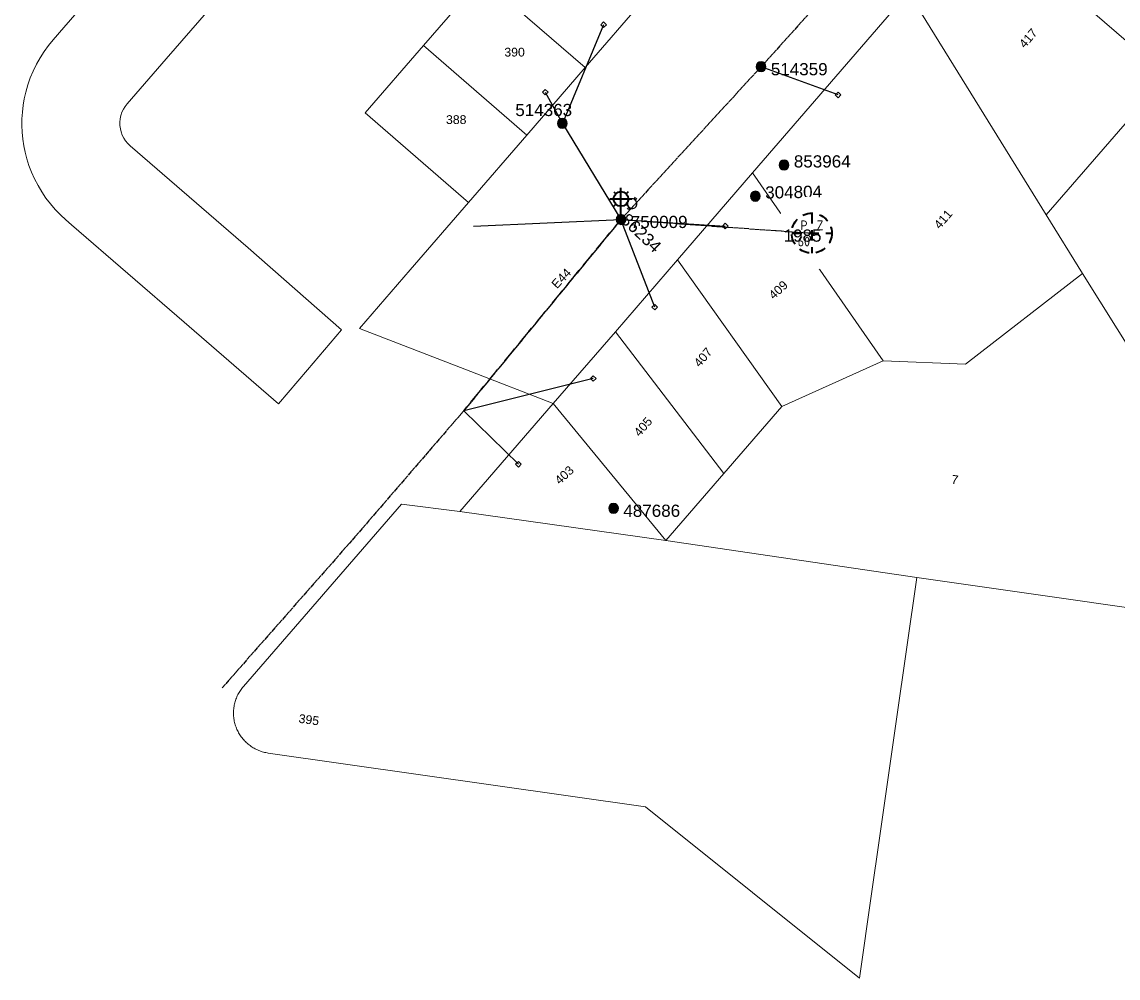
# Model space of a CAD drawing. Header units: metres. Extents: x 277939 to 278915, y 6271322 to 6272042.
# Drawn here: x 278097.7 to 278322.4, y 6271321.8 to 6271517.9 of the extents above; entities that cross this region are included whole.
import ezdxf
from ezdxf.enums import TextEntityAlignment as Align

# ---------------------------------------------------------------- set-up
doc = ezdxf.new("R2010")
doc.units = ezdxf.units.M
doc.linetypes.add('Cable Exist OH', pattern=[1, 1, 0])
doc.linetypes.add('Dash', pattern=[5, 3, -2])
doc.layers.get('0').update_dxf_attribs({"color": 6})
doc.layers.add('Cadastre Land Parcels_SP_EXT', color=9, linetype='Continuous', lineweight=5)
doc.layers.add('Cadastre Roads_SP_EXT', color=9, linetype='Continuous', lineweight=5)
for name, color, linetype in [('Equip_SL_EXT', 7, 'Continuous'), ('Equip_SP_LV_EXT', 7, 'Continuous'), ('Equip_SP_SL_EXT', 7, 'Continuous'), ('Mains_LV_EXT', 7, 'Continuous'), ('Mains_SL_EXT', 7, 'Continuous'), ('Services_SP_EXT', 7, 'Continuous'), ('SupportsOH_SP_TR_HV_LV_SL_EXT', 7, 'Continuous')]:
    doc.layers.add(name, color=color, linetype=linetype)
doc.styles.add('iecARIAL', font='arial.ttf', dxfattribs={"height": 2})
doc.styles.add('IESYMBOL1', font='isocp.shx')
doc.styles.add('POLE_LABEL', font='arial.ttf')
doc.styles.add('SLCP_LABEL', font='arial.ttf', dxfattribs={"height": 3.5})
doc.styles.get("Standard").update_dxf_attribs({"font": 'arial.ttf'})

# ---------------------------------------------------------------- blocks, each defined once
blk = doc.blocks.new('LV_OH_LINKS_OPEN_EXT')
for p, q in [((-0.17, 4.97), (-0.17, 5.46)), ((0.17, 4.97), (0.17, 5.46)), ((-0.17, 3), (-0.17, 2.5)), ((0.17, 3), (0.17, 2.5))]:
    blk.add_line(p, q)
blk.add_lwpolyline([(0, 2.99, 1), (0, 4.98, 1)], format="xyb", close=True)
at = {"flags": 9}
for tag, p in [('ACTUAL_STATUS', (0, 0)), ('CONSTRUCTED_VOLTAGE', (0, -0.2)), ('OPERATING_VOLTAGE', (0, -0.6)), ('ORIENTATION', (0, -0.8)), ('OWNED_BY', (0, -1)), ('STATE', (0, -1.2)), ('SWITCH_TYPE', (0, -1.4)), ('NO_PHASES', (0, -0.4)), ('USAGE', (0, -1.6)), ('LEGEND', (0, -1.8)), ('NOTES', (0, -2))]:
    blk.add_attdef(tag, text='', height=0.2, dxfattribs=at).set_placement(p, align=Align.MIDDLE_LEFT)
at = {"flags": 1}
blk.add_attdef('Z', (0, 0), '', height=0.2, dxfattribs=at)
blk = doc.blocks.new('SL_LANTERN_EXT')
at = {"lineweight": 40}
for p, q in [((-1.46, 5.68), (-1.06, 5.28)), ((0, 1.97), (0, 6.47)), ((1.46, 5.68), (1.06, 5.28)), ((-2.25, 4.22), (2.25, 4.22)), ((-1.46, 2.76), (-1.06, 3.16)), ((0, 0), (0, 2.72)), ((1.46, 2.76), (1.06, 3.16))]:
    blk.add_line(p, q, dxfattribs=at)
blk.add_circle((0, 4.22), 1.5, dxfattribs=at)
at = {"style": 'iecARIAL', "flags": 8}
blk.add_attdef('ASSET_NUM', (1.5, 1.5), '', height=2.5, dxfattribs=at)
for tag, p, height, flags in [('OPERATING_VOLTAGE', (0.98, -1.65), 0.2, 9), ('ORIENTATION', (0.98, -1.85), 0.2, 9), ('OWNED_BY', (0.98, -2.05), 0.2, 9), ('STATE', (0.98, -2.25), 0.2, 9), ('CONSTRUCTED_VOLTAGE', (0.98, -0.65), 0.2, 9), ('CONTROL_TYPE', (0.98, -0.85), 0.2, 9), ('LANTERN_PURPOSE', (0.98, -1.05), 0.2, 9), ('LANTERN_TYPE', (0.98, -1.25), 0.2, 9), ('NO_PHASES', (0.98, -1.45), 0.2, 9), ('LNUMBER', (2.18, -3.25), 2.5, 8), ('USAGE', (0.98, -2.45), 0.2, 9), ('CEXIST', (0.98, -2.65), 0.2, 9), ('CNEW', (0.98, -2.85), 0.2, 9), ('CNUMBER', (0.98, -3.05), 0.2, 9), ('CREMOVE', (0.98, -3.25), 0.2, 9), ('CREPLACE', (0.98, -3.45), 0.2, 9), ('LKINGHEIGHT', (0.98, -3.65), 0.2, 9), ('LBRACKET', (0.98, -3.85), 0.2, 9), ('LBRACKETVOCAB', (0.98, -4.05), 0.2, 9), ('LCATEGORY', (0.98, -4.25), 0.2, 9), ('LCHARGE1', (0.98, -4.45), 0.2, 9), ('LCHARGE1PERCENT', (0.98, -4.65), 0.2, 9), ('LCHARGE2', (0.98, -4.85), 0.2, 9), ('LCHARGE2PERCENT', (0.98, -5.05), 0.2, 9), ('LCHARGE3', (0.98, -5.25), 0.2, 9), ('LCHARGE3PERCENT', (0.98, -5.45), 0.2, 9), ('LEXIST', (0.98, -5.65), 0.2, 9), ('LLAMP', (0.98, -5.85), 0.2, 9), ('LLAMPVOCAB', (0.98, -6.05), 0.2, 9), ('LMAST', (0.98, -6.25), 0.2, 9), ('LMASTVOCAB', (0.98, -6.45), 0.2, 9), ('LNEW', (0.98, -6.65), 0.2, 9), ('LANTNUMBER', (0.98, -6.85), 0.2, 9), ('LOUTREACH', (0.98, -7.25), 0.2, 9), ('LOUTREACHVOCAB', (0.98, -7.45), 0.2, 9), ('LRATECODE', (0.98, -7.65), 0.2, 9), ('LREMOVE', (0.98, -7.85), 0.2, 9), ('LREPLACE', (0.98, -8.05), 0.2, 9), ('LTYPE', (0.98, -8.25), 0.2, 9), ('LTYPEVOCAB', (0.98, -8.45), 0.2, 9), ('LEGEND', (0.98, -8.65), 0.2, 9), ('LOCATION', (0.98, -8.85), 0.2, 9), ('NOTES', (0.98, -9.05), 0.2, 9), ('STREETNAME', (0.98, -9.25), 0.2, 9), ('SUBURB', (0.98, -9.45), 0.2, 1)]:
    blk.add_attdef(tag, p, '', height=height, dxfattribs=dict(flags=flags))
blk = doc.blocks.new('CCP_EXT')
at = {"flags": 9}
for tag, p in [('STATE', (0, -1.8)), ('NOTES', (0, -2))]:
    blk.add_attdef(tag, text='', height=0.2, dxfattribs=at).set_placement(p, align=Align.MIDDLE_LEFT)
blk.add_wipeout([(0, 0.57), (0.57, 0), (0, -0.57), (-0.57, 0)])
blk.add_lwpolyline([(-0.57, 0), (0, 0.57), (0.57, 0), (0, -0.57), (-0.57, 0)])
at = {"flags": 1}
blk.add_attdef('Z', (0, 0), '', height=0.2, dxfattribs=at)
at = {"flags": 9}
for tag, p in [('CCP_TYPE', (0, 0)), ('CONSTRUCTED_VOLTAGE', (0, -0.2)), ('OPERATING_VOLTAGE', (0, -0.6)), ('ORIENTATION', (0, -0.8)), ('OWNED_BY', (0, -1)), ('NO_PHASES', (0, -0.4)), ('USAGE', (0, -1.2)), ('LEGEND', (0, -1.4)), ('LIFE_SUPPORT', (0, -1.6))]:
    blk.add_attdef(tag, text='', height=0.2, dxfattribs=at).set_placement(p, align=Align.MIDDLE_LEFT)
blk = doc.blocks.new('POLE_EXT')
blk.add_hatch(color=256).paths.add_polyline_path([(-1, 0, 1), (1, 0, 1)])
blk.add_lwpolyline([(-1, 0, 1), (1, 0, 1)], format="xyb", close=True)
for tag, height, flags, p in [('pNumber', 2.5, 8, (-17.84, 2.07)), ('OWNED_BY', 0.2, 9, (1.35, -0.4)), ('SPECIAL_USE', 0.2, 9, (1.35, -0.8)), ('STATE', 0.2, 9, (1.35, -1)), ('cLV', 0.2, 9, (1.35, -1.4)), ('hDepth', 0.2, 9, (1.35, -1.6)), ('hDia', 0.2, 9, (1.35, -1.8)), ('cHV', 0.2, 9, (1.35, -2)), ('PARENT', 0.2, 9, (1.35, -0.6)), ('USAGE', 0.2, 9, (1.35, -1.2)), ('LBRACKET', 0.2, 9, (1.35, -2.2)), ('cLinedev', 0.2, 9, (1.35, -3.4)), ('pExisting', 0.2, 9, (1.35, -3.8)), ('pFooting', 0.2, 9, (1.35, -4.4)), ('LExisting', 0.2, 9, (1.35, -2.4)), ('LANTNUMBER', 0.2, 9, (1.35, -2.6)), ('LOther', 0.2, 9, (1.35, -2.8)), ('LRemove', 0.2, 9, (1.35, -3)), ('LEGEND', 0.2, 9, (1.35, -3.2)), ('LOCATION', 0.2, 9, (1.35, -3.6)), ('PFNUMBER', 0.2, 9, (1.35, -4)), ('NEWPFNUMBER', 0.2, 9, (1.35, -4.2)), ('pNew', 0.2, 9, (1.35, -4.6)), ('pRelocate', 0.2, 9, (1.35, -5)), ('pRemove', 0.2, 9, (1.35, -5.2)), ('pReplace', 0.2, 9, (1.35, -5.4)), ('pStay', 0.2, 9, (1.35, -5.6)), ('pType', 0.2, 9, (1.35, -5.8)), ('cspan', 0.2, 9, (1.35, -6)), ('STREETNAME', 0.2, 9, (1.35, -6.2)), ('SUBURB', 0.2, 9, (1.35, -6.4)), ('NOTES', 0.2, 9, (1.35, -6.6)), ('MAINTAINED_BY', 0.2, 9, (1.36, -6.81)), ('OPERATED_BY', 0.2, 9, (1.36, -7.01))]:
    blk.add_attdef(tag, text='', height=height, dxfattribs=dict(flags=flags)).set_placement(p, align=Align.MIDDLE_LEFT)
at = {"style": 'POLE_LABEL'}
for tag, height, flags, p in [('ASSET_NUM', 2.5, 8, (2, 2)), ('STRUCTURE_PLANT_NUMBER', 0.2, 9, (1.35, 0.03)), ('STREET_CODE', 0.2, 9, (1.35, -0.2))]:
    blk.add_attdef(tag, text='', height=height, dxfattribs=dict(at, flags=flags)).set_placement(p, align=Align.MIDDLE_LEFT)
at = {"flags": 1}
blk.add_attdef('Z', (1.35, -7.33), '', height=0.2, dxfattribs=at)
blk = doc.blocks.new('SLCP_ZELL_EXT')
blk.add_wipeout([(-0.24, 7.5), (-0.71, 7.47), (-1.17, 7.41), (-1.64, 7.32), (-2.09, 7.21), (-2.54, 7.06), (-2.98, 6.89), (-3.41, 6.69), (-3.82, 6.46), (-4.22, 6.21), (-4.6, 5.93), (-4.96, 5.63), (-5.31, 5.31), (-5.63, 4.96), (-5.93, 4.6), (-6.21, 4.22), (-6.46, 3.82), (-6.69, 3.41), (-6.89, 2.98), (-7.06, 2.54), (-7.21, 2.09), (-7.32, 1.64), (-7.41, 1.17), (-7.47, 0.71), (-7.5, 0.24), (-7.5, -0.24), (-7.47, -0.71), (-7.41, -1.17), (-7.32, -1.64), (-7.21, -2.09), (-7.06, -2.54), (-6.89, -2.98), (-6.69, -3.41), (-6.46, -3.82), (-6.21, -4.22), (-5.93, -4.6), (-5.63, -4.96), (-5.31, -5.31), (-4.96, -5.63), (-4.6, -5.93), (-4.22, -6.21), (-3.82, -6.46), (-3.41, -6.69), (-2.98, -6.89), (-2.54, -7.06), (-2.09, -7.21), (-1.64, -7.32), (-1.17, -7.41), (-0.71, -7.47), (-0.24, -7.5), (0.24, -7.5), (0.71, -7.47), (1.17, -7.41), (1.64, -7.32), (2.09, -7.21), (2.54, -7.06), (2.98, -6.89), (3.41, -6.69), (3.82, -6.46), (4.22, -6.21), (4.6, -5.93), (4.96, -5.63), (5.31, -5.31), (5.63, -4.96), (5.93, -4.6), (6.21, -4.22), (6.46, -3.82), (6.69, -3.41), (6.89, -2.98), (7.06, -2.54), (7.21, -2.09), (7.32, -1.64), (7.41, -1.17), (7.47, -0.71), (7.5, -0.24), (7.5, 0.24), (7.47, 0.71), (7.41, 1.17), (7.32, 1.64), (7.21, 2.09), (7.06, 2.54), (6.89, 2.98), (6.69, 3.41), (6.46, 3.82), (6.21, 4.22), (5.93, 4.6), (5.63, 4.96), (5.31, 5.31), (4.96, 5.63), (4.6, 5.93), (4.22, 6.21), (3.82, 6.46), (3.41, 6.69), (2.98, 6.89), (2.54, 7.06), (2.09, 7.21), (1.64, 7.32), (1.17, 7.41), (0.71, 7.47), (0.24, 7.5)])
at = {"linetype": 'Dash', "lineweight": 40, "ltscale": 0.7}
for p, q in [((0, 4.11), (0, -4.11)), ((-4.11, 0), (4.11, 0))]:
    blk.add_line(p, q, dxfattribs=at)
blk.add_circle((0, 0), 4.11, dxfattribs=at)
at = {"lineweight": 40, "style": 'IESYMBOL1'}
for s, p in [('P', (-1.6, 0)), ('Z', (1.7, 0)), ('60', (-1.61, -3.31))]:
    blk.add_text(s, height=2, dxfattribs=at).set_placement(p, align=Align.BOTTOM_CENTER)
at = {"style": 'SLCP_LABEL'}
for tag, height, flags, p in [('ASSET_NUM', 2.5, 8, (2, 2)), ('STREET_CODE', 0.2, 9, (0, -0.2))]:
    blk.add_attdef(tag, text='', height=height, dxfattribs=dict(at, flags=flags)).set_placement(p, align=Align.MIDDLE_LEFT)
at = {"flags": 1}
blk.add_attdef('Z', (0, 0), '', height=0.2, dxfattribs=at)
at = {"flags": 9}
for tag, p in [('CONSTRUCTED_VOLTAGE', (0, -0.4)), ('CONTROL_TYPE', (0, -0.6)), ('OPERATING_VOLTAGE', (0, -1)), ('ORIENTATION', (0, -1.2)), ('OWNED_BY', (0, -1.4)), ('STATE', (0, -2)), ('NO_PHASES', (0, -0.8)), ('USAGE', (0, -1.6)), ('LOCATION', (0, -1.8)), ('NOTES', (0, -2.2))]:
    blk.add_attdef(tag, text='', height=0.2, dxfattribs=at).set_placement(p, align=Align.MIDDLE_LEFT)

msp = doc.modelspace()

# ---------------------------------------------------------------- linework, layer by layer
at = {"layer": 'Cadastre Land Parcels_SP_EXT', "linetype": 'Continuous'}
for points in [[(278346.17, 6271522.71), (278307.59, 6271556.5), (278293.6, 6271540.35), (278332.46, 6271506.85), (278346.17, 6271522.71)], [(278225.16, 6271522.38), (278203.95, 6271540.73), (278191.98, 6271526.9), (278213.2, 6271508.54), (278225.16, 6271522.38)], [(278332.46, 6271506.85), (278293.6, 6271540.35), (278279.47, 6271524), (278307.7, 6271478.36), (278332.46, 6271506.85)], [(278213.2, 6271508.54), (278191.98, 6271526.9), (278180.02, 6271513.06), (278201.24, 6271494.7), (278213.2, 6271508.54)], [(278307.7, 6271478.36), (278279.47, 6271524), (278247.47, 6271486.91), (278274.27, 6271448.35), (278291.17, 6271447.71), (278315.17, 6271466.31), (278307.7, 6271478.36)], [(278201.24, 6271494.7), (278180.02, 6271513.06), (278168.05, 6271499.23), (278189.28, 6271480.86), (278201.24, 6271494.7)], [(278232.09, 6271469.11), (278253.49, 6271439.03), (278274.27, 6271448.35), (278247.47, 6271486.91), (278232.09, 6271469.11)], [(278232.09, 6271469.11), (278219.37, 6271454.36), (278241.63, 6271425.28), (278253.49, 6271439.03), (278232.09, 6271469.11)], [(278315.17, 6271466.31), (278291.17, 6271447.71), (278274.27, 6271448.35), (278253.49, 6271439.03), (278241.63, 6271425.28), (278229.74, 6271411.52), (278281.16, 6271403.92), (278310.87, 6271399.67), (278322.75, 6271397.97), (278361.33, 6271392.52), (278315.17, 6271466.31)], [(278241.63, 6271425.28), (278219.37, 6271454.36), (278206.64, 6271439.62), (278229.74, 6271411.52), (278241.63, 6271425.28)], [(278206.64, 6271439.62), (278187.5, 6271417.47), (278229.74, 6271411.52), (278206.64, 6271439.62)], [(278271.88, 6271339.07), (278273.51, 6271350.46), (278277.01, 6271374.88), (278281.16, 6271403.92), (278229.74, 6271411.52), (278187.5, 6271417.47), (278175.55, 6271418.98), (278143.11, 6271381.59), (278142.95, 6271381.4), (278142.79, 6271381.2), (278142.64, 6271380.99), (278142.49, 6271380.79), (278142.36, 6271380.57), (278142.22, 6271380.35), (278142.1, 6271380.13), (278141.98, 6271379.91), (278141.87, 6271379.68), (278141.76, 6271379.45), (278141.67, 6271379.21), (278141.58, 6271378.97), (278141.49, 6271378.73), (278141.42, 6271378.49), (278141.35, 6271378.25), (278141.29, 6271378), (278141.24, 6271377.75), (278141.19, 6271377.5), (278141.15, 6271377.25), (278141.12, 6271377), (278141.1, 6271376.74), (278141.09, 6271376.49), (278141.08, 6271376.23), (278141.08, 6271375.98), (278141.09, 6271375.73), (278141.11, 6271375.47), (278141.13, 6271375.22), (278141.17, 6271374.97), (278141.21, 6271374.72), (278141.25, 6271374.47), (278141.31, 6271374.22), (278141.37, 6271373.97), (278141.44, 6271373.73), (278141.52, 6271373.49), (278141.61, 6271373.25), (278141.7, 6271373.01), (278141.8, 6271372.77), (278141.9, 6271372.54), (278142.02, 6271372.32), (278142.14, 6271372.09), (278142.27, 6271371.87), (278142.4, 6271371.66), (278142.54, 6271371.44), (278142.69, 6271371.24), (278142.84, 6271371.04), (278143, 6271370.84), (278143.17, 6271370.64), (278143.34, 6271370.46), (278143.52, 6271370.27), (278143.7, 6271370.1), (278143.89, 6271369.93), (278144.08, 6271369.76), (278144.28, 6271369.6), (278144.48, 6271369.45), (278144.69, 6271369.3), (278144.9, 6271369.16), (278145.12, 6271369.03), (278145.34, 6271368.9), (278145.56, 6271368.78), (278145.79, 6271368.66), (278146.02, 6271368.56), (278146.25, 6271368.46), (278146.49, 6271368.37), (278146.73, 6271368.28), (278146.97, 6271368.2), (278147.22, 6271368.13), (278147.46, 6271368.07), (278147.71, 6271368.01), (278147.96, 6271367.97), (278148.21, 6271367.93), (278225.57, 6271356.89), (278269.41, 6271321.77), (278271.88, 6271339.07)]]:
    msp.add_lwpolyline(points, close=True, dxfattribs=at)
msp.add_lwpolyline([(278332.46, 6271506.85), (278307.7, 6271478.36), (278315.17, 6271466.31), (278361.33, 6271392.52)], dxfattribs=at)
at = {"layer": 'Cadastre Roads_SP_EXT', "linetype": 'Continuous'}
msp.add_lwpolyline([(278116.26, 6271528.31), (278106.28, 6271516.78), (278104.11, 6271514.25), (278103.14, 6271513.06), (278102.24, 6271511.83), (278101.42, 6271510.54), (278100.68, 6271509.21), (278100.01, 6271507.83), (278099.42, 6271506.42), (278098.92, 6271504.98), (278098.49, 6271503.51), (278098.2, 6271502.15), (278097.97, 6271500.79), (278097.81, 6271499.41), (278097.72, 6271498.03), (278097.71, 6271496.64), (278097.77, 6271495.26), (278097.9, 6271493.88), (278098.11, 6271492.51), (278098.39, 6271491.15), (278098.73, 6271489.81), (278099.14, 6271488.47), (278099.69, 6271487.06), (278100.31, 6271485.68), (278101.01, 6271484.33), (278101.79, 6271483.03), (278102.64, 6271481.77), (278103.56, 6271480.56), (278104.55, 6271479.41), (278105.61, 6271478.32), (278106.72, 6271477.29), (278107.87, 6271476.27), (278119.39, 6271466.29), (278130.94, 6271456.33), (278150.31, 6271439.55), (278156.23, 6271446.5), (278163.25, 6271454.75), (278144.11, 6271471.55), (278119.9, 6271492.5), (278119.4, 6271492.98), (278118.97, 6271493.51), (278118.6, 6271494.08), (278118.29, 6271494.69), (278118.06, 6271495.34), (278117.89, 6271496), (278117.81, 6271496.68), (278117.79, 6271497.36), (278117.86, 6271498.04), (278118, 6271498.71), (278118.22, 6271499.36), (278118.51, 6271499.98), (278118.86, 6271500.57), (278119.28, 6271501.11), (278127.26, 6271510.33), (278139.24, 6271524.16)], dxfattribs=at)
at = {"layer": 'Mains_LV_EXT', "linetype": 'Cable Exist OH'}
msp.add_lwpolyline([(278283.33, 6271546.49), (278249.24, 6271508.7)], dxfattribs=at)
at = {"layer": 'Services_SP_EXT'}
for points in [[(278208.51, 6271497.09), (278220.52, 6271477.37)], [(278190.3, 6271476.01), (278220.52, 6271477.37)]]:
    msp.add_lwpolyline(points, dxfattribs=at)

# ---------------------------------------------------------------- block references
at = {"layer": 'Equip_SP_LV_EXT', "rotation": 324.8790695328433}
msp.add_blockref('LV_OH_LINKS_OPEN_EXT', (278220.52, 6271477.37), dxfattribs=at)
at = {"layer": 'Equip_SP_SL_EXT'}
ref = msp.add_blockref('SL_LANTERN_EXT', (278220.52, 6271477.37), dxfattribs=at)
ref.add_attrib('ASSET_NUM', '86234', dxfattribs={"layer": '0', "height": 2.5, "rotation": 316.3604, "style": 'iecARIAL'}).set_placement((278222.02, 6271478.87), align=Align.TOP_LEFT)
at = {"layer": 'SupportsOH_SP_TR_HV_LV_SL_EXT'}
ref = msp.add_blockref('POLE_EXT', (278249.24, 6271508.7), dxfattribs=at)
ref.add_attrib('ASSET_NUM', '514359', dxfattribs={"layer": '0', "height": 2.5, "style": 'POLE_LABEL'}).set_placement((278251.24, 6271509.45), align=Align.TOP_LEFT)
ref = msp.add_blockref('POLE_EXT', (278208.51, 6271497.09), dxfattribs=at)
ref.add_attrib('ASSET_NUM', '514363', dxfattribs={"layer": '0', "height": 2.5, "style": 'POLE_LABEL'}).set_placement((278210.51, 6271497.84), align=Align.BOTTOM_RIGHT)
ref = msp.add_blockref('POLE_EXT', (278253.96, 6271488.54), dxfattribs=at)
ref.add_attrib('ASSET_NUM', '853964', dxfattribs={"layer": '0', "height": 2.5, "style": 'POLE_LABEL'}).set_placement((278255.96, 6271489.29), align=Align.MIDDLE_LEFT)
ref = msp.add_blockref('POLE_EXT', (278248.09, 6271482.15), dxfattribs=at)
ref.add_attrib('ASSET_NUM', '304804', dxfattribs={"layer": '0', "height": 2.5, "rotation": 1, "style": 'POLE_LABEL'}).set_placement((278250.09, 6271482.9), align=Align.MIDDLE_LEFT)
ref = msp.add_blockref('POLE_EXT', (278220.52, 6271477.37), dxfattribs=at)
ref.add_attrib('ASSET_NUM', '750009', dxfattribs={"layer": '0', "height": 2.5, "style": 'POLE_LABEL'}).set_placement((278222.52, 6271478.12), align=Align.TOP_LEFT)
ref = msp.add_blockref('POLE_EXT', (278219, 6271418.13), dxfattribs=at)
ref.add_attrib('ASSET_NUM', '487686', dxfattribs={"layer": '0', "height": 2.5, "style": 'POLE_LABEL'}).set_placement((278221, 6271418.88), align=Align.TOP_LEFT)

# ---------------------------------------------------------------- texts
at = {"layer": 'Cadastre Land Parcels_SP_EXT'}
for s, rotation, p in [('417', 49.07, (278303.31, 6271512.39)), ('411', 49.18, (278285.88, 6271475.27)), ('409', 42.7269, (278251.83, 6271460.85)), ('407', 49.1969, (278236.65, 6271446.94)), ('405', 49.1971, (278224.35, 6271432.7)), ('403', 42.7271, (278207.96, 6271422.87)), ('7', 352.0653, (278288.16, 6271423.23)), ('395', 352.079, (278154.35, 6271374.17))]:
    msp.add_text(s, height=1.8, rotation=rotation, dxfattribs=at).set_placement(p)
for s, p in [('390', (278196.61, 6271510.8)), ('388', (278184.65, 6271496.96))]:
    msp.add_text(s, height=1.8, dxfattribs=at).set_placement(p)
at = {"layer": 'Mains_LV_EXT'}
msp.add_text('E44', height=1.8, rotation=46.3558, dxfattribs=at).set_placement((278207.39, 6271463.06))

# ---------------------------------------------------------------- next in the draw order: block references
at = {"layer": 'Services_SP_EXT'}
for p in [(278216.97, 6271517.33), (278205.01, 6271503.49), (278265.03, 6271502.91), (278241.91, 6271476.03), (278227.44, 6271459.38), (278214.84, 6271444.76), (278199.5, 6271427.16)]:
    msp.add_blockref('CCP_EXT', p, dxfattribs=at)

# ---------------------------------------------------------------- next in the draw order: linework, layer by layer
at = {"layer": 'Cadastre Roads_SP_EXT', "linetype": 'Continuous'}
msp.add_lwpolyline([(278225.16, 6271522.38), (278213.2, 6271508.54), (278201.24, 6271494.7), (278189.28, 6271480.86), (278177.31, 6271467.02), (278166.93, 6271455.02), (278189.72, 6271446.18), (278206.64, 6271439.62), (278219.37, 6271454.36), (278219.37, 6271454.36), (278232.09, 6271469.11), (278247.48, 6271486.91), (278279.47, 6271524)], dxfattribs=at)
at = {"layer": 'Mains_LV_EXT', "linetype": 'Cable Exist OH'}
for points in [[(278249.24, 6271508.7), (278220.52, 6271477.37)], [(278188.31, 6271438.15), (278220.52, 6271477.37)]]:
    msp.add_lwpolyline(points, dxfattribs=at)
at = {"layer": 'Mains_SL_EXT', "linetype": 'Cable Exist OH'}
msp.add_lwpolyline([(278220.52, 6271477.37), (278188.31, 6271438.15), (278164.85, 6271410.96), (278138.72, 6271381.26)], dxfattribs=at)
at = {"layer": 'Services_SP_EXT'}
for points in [[(278216.97, 6271517.33), (278208.51, 6271497.09)], [(278265.03, 6271502.91), (278249.24, 6271508.7)], [(278205.01, 6271503.49), (278208.51, 6271497.09)], [(278227.44, 6271459.38), (278220.52, 6271477.37)], [(278220.52, 6271477.37), (278241.91, 6271476.03)], [(278214.84, 6271444.76), (278188.31, 6271438.15)], [(278199.5, 6271427.16), (278188.31, 6271438.15)]]:
    msp.add_lwpolyline(points, dxfattribs=at)

# ---------------------------------------------------------------- next in the draw order: block references
at = {"layer": 'Equip_SL_EXT'}
ref = msp.add_blockref('SLCP_ZELL_EXT', (278259.63, 6271474.57), dxfattribs=at)
ref.add_attrib('ASSET_NUM', '1985', dxfattribs={"layer": '0', "height": 2.5, "style": 'SLCP_LABEL'}).set_placement((278261.63, 6271475.32), align=Align.TOP_RIGHT)

# ---------------------------------------------------------------- next in the draw order: linework, layer by layer
at = {"layer": 'Mains_SL_EXT', "linetype": 'Cable Exist OH'}
for points in [[(278307.86, 6271573.29), (278283.33, 6271546.49), (278249.24, 6271508.7), (278220.52, 6271477.37)], [(278220.52, 6271477.37), (278259.63, 6271474.57)]]:
    msp.add_lwpolyline(points, dxfattribs=at)

doc.saveas('drawing.dxf')
